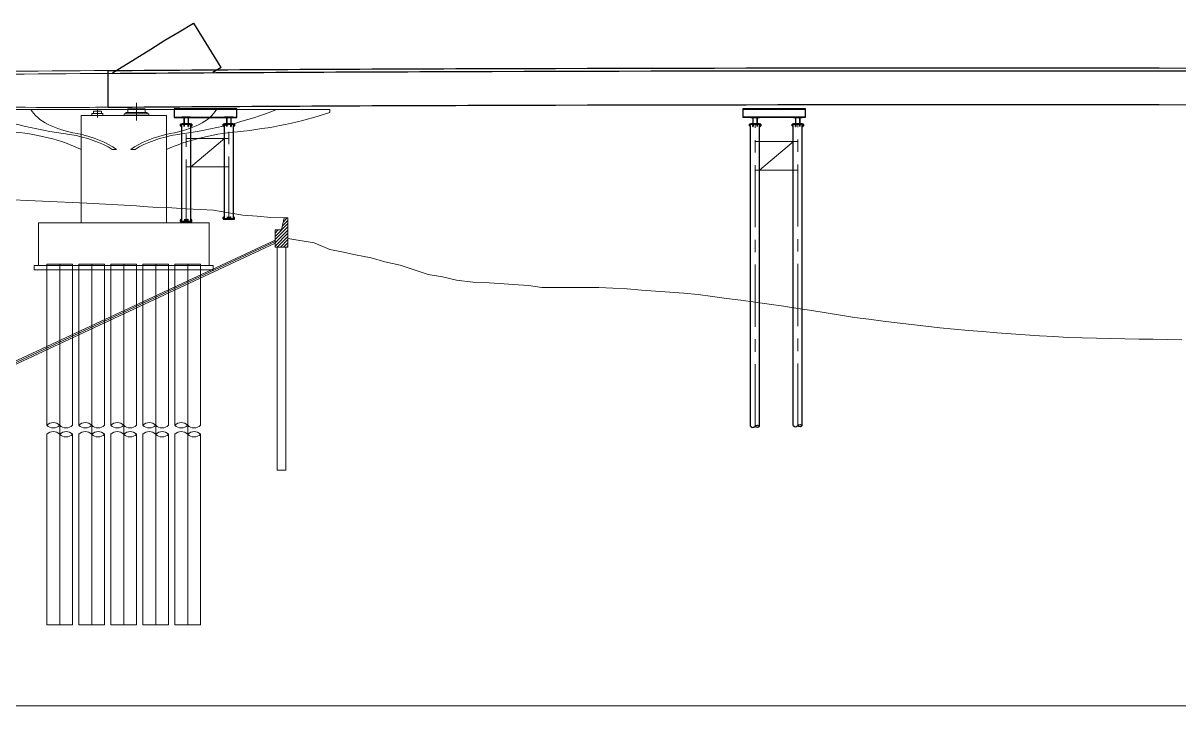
# Model space of a CAD drawing. Extents: x 1767995 to 4174245, y 542814 to 862564.
# Drawn here: x 2836701 to 2917973, y 702689 to 750709 of the extents above; entities that cross this region are included whole.
import ezdxf

# ---------------------------------------------------------------- set-up
doc = ezdxf.new("R2010")
doc.units = 0
doc.header["$LTSCALE"] = 3500
doc.linetypes.add('CENTER', pattern=[2, 1.25, -0.25, 0.25, -0.25])
for name, color, linetype, lineweight in [('1粗实线', 1, 'Continuous', 30), ('3中心线', 6, 'CENTER', 18), ('5文本', 7, 'Continuous', 15), ('6标注线', 7, 'Continuous', 13), ('文字', 7, 'Continuous', 15), ('桥 构造粗实', 1, 'Continuous', 30), ('细实线', 7, 'Continuous', 15)]:
    doc.layers.add(name, color=color, linetype=linetype, lineweight=lineweight)
doc.layers.add('M_Prof', color=2, linetype='Continuous')

# ---------------------------------------------------------------- blocks, each defined once
blk = doc.blocks.new('gdfgdfg')
at = {"layer": '细实线'}
h = blk.add_hatch(dxfattribs=at)
h.set_pattern_fill('ANSI31', color=256, scale=50, style=0)
h.set_pattern_definition([(45, (182922.5, 28418.14), (-112.253, 112.253), [])])
h.paths.add_polyline_path([(182922, 29668), (182672, 29668), (182473, 28818), (182022, 28818), (182022, 27998), (182922, 28418)])
h.paths.add_polyline_path([(182922, 28418), (182022, 27998), (182022, 27618), (182922, 27618)])
for p, q in [((172281, 37760), (172281, 36526)), ((156881, 37288), (185882, 37288)), ((168882, 36867), (168381, 36867)), ((168381, 34479), (168381, 36867)), ((174382, 36867), (168882, 36867)), ((169131, 36867), (169131, 36867)), ((169918, 37012), (169145, 37012)), ((169918, 37012), (169145, 37012)), ((169918, 37012), (169145, 37012)), ((169918, 37012), (169145, 37012)), ((169145, 37012), (169145, 36867)), ((169918, 36867), (169145, 36867)), ((169250, 37012), (169250, 37173)), ((169250, 37012), (169250, 37173)), ((169250, 37012), (169250, 37173)), ((169250, 37012), (169250, 37173)), ((169250, 37012), (169250, 37173)), ((169250, 37012), (169250, 37173)), ((169813, 37173), (169250, 37173)), ((169532, 37333), (169532, 36723)), ((169813, 37012), (169813, 37173)), ((169813, 37012), (169813, 37173)), ((169813, 37012), (169813, 37173)), ((169813, 37012), (169813, 37173)), ((169813, 37012), (169813, 37173)), ((169813, 37012), (169813, 37173)), ((169813, 37012), (169813, 37173)), ((169813, 37012), (169813, 37173)), ((169918, 36867), (169918, 37012)), ((169918, 36867), (169918, 37012)), ((169918, 36867), (169918, 37012)), ((169918, 36867), (169918, 37012)), ((173157, 36979), (171407, 36979)), ((171407, 36867), (171407, 36979)), ((173157, 36979), (171407, 36979)), ((171407, 36867), (171407, 36979)), ((173157, 36979), (171407, 36979)), ((171407, 36867), (171407, 36979)), ((173157, 36979), (171407, 36979)), ((171407, 36867), (171407, 36979)), ((173032, 37070), (171531, 37070)), ((171531, 36979), (171531, 37070)), ((173032, 37070), (171531, 37070)), ((171531, 36979), (171531, 37070)), ((173032, 37070), (171531, 37070)), ((171531, 36979), (171531, 37070)), ((173032, 37070), (171531, 37070)), ((171531, 36979), (171531, 37070)), ((173032, 36979), (171531, 36979)), ((173032, 36979), (171531, 36979)), ((173032, 36979), (171531, 36979)), ((173032, 36979), (171531, 36979)), ((171677, 37070), (171677, 37336)), ((171677, 37070), (171677, 37336)), ((171677, 37070), (171677, 37336)), ((171677, 37070), (171677, 37336)), ((171677, 37070), (171677, 37336)), ((171677, 37070), (171677, 37336)), ((172886, 37336), (171677, 37336)), ((172281, 37287), (172281, 36867)), ((172886, 37070), (172886, 37336)), ((172886, 37070), (172886, 37336)), ((172886, 37070), (172886, 37336)), ((172886, 37070), (172886, 37336)), ((172886, 37070), (172886, 37336)), ((172886, 37070), (172886, 37336)), ((172886, 37070), (172886, 37336)), ((172886, 37070), (172886, 37336)), ((173032, 36979), (173032, 37070)), ((173032, 36979), (173032, 37070)), ((173032, 36979), (173032, 37070)), ((173032, 36979), (173032, 37070)), ((173157, 36867), (173157, 36979)), ((173157, 36867), (173157, 36979)), ((173157, 36867), (173157, 36979)), ((173157, 36867), (173157, 36979)), ((174382, 36867), (174382, 34479)), ((185882, 37288), (185882, 37088)), ((168381, 29318), (168381, 34479)), ((170882, 34479), (170582, 34479)), ((171882, 34479), (172182, 34479)), ((174382, 29318), (174382, 34479)), ((158782, 31153), (168782, 30708)), ((168782, 30708), (172281, 30513)), ((172281, 30505), (172746, 30477)), ((172746, 30477), (173763, 30403)), ((173763, 30403), (174769, 30381)), ((174769, 30381), (175754, 30306)), ((175754, 30306), (176782, 30263)), ((176782, 30263), (177705, 30211)), ((177705, 30211), (178781, 30016)), ((177381, 29318), (165381, 29318)), ((165381, 26318), (165381, 29318)), ((174631, 29318), (168131, 29318)), ((174631, 29318), (168131, 29318)), ((177381, 26318), (177381, 29318)), ((177381, 26318), (177381, 29318)), ((178781, 30016), (179771, 29869)), ((179771, 29869), (180766, 29794)), ((180766, 29794), (181732, 29707)), ((181732, 29707), (182922, 29668)), ((182473, 28818), (182672, 29668)), ((182922, 29668), (182672, 29668)), ((182922, 29668), (182922, 27618)), ((182922, 29668), (182922, 28218)), ((182022, 27618), (182022, 28818)), ((182022, 28818), (182473, 28818)), ((182022, 28109), (149353, 12875)), ((182022, 27888), (149438, 12694)), ((182022, 27998), (150302, 13207)), ((182922, 28218), (184782, 27918)), ((184782, 27918), (185870, 27451)), ((182922, 27618), (182022, 27618)), ((182172, 27618), (182172, 11918)), ((182772, 27618), (182772, 11918)), ((185870, 27451), (186718, 27289)), ((186718, 27289), (187689, 27069)), ((187689, 27069), (188781, 26865)), ((188781, 26865), (189749, 26574)), ((177681, 26318), (165081, 26318)), ((165081, 26018), (165081, 26318)), ((177681, 26018), (165081, 26018)), ((165981, 26418), (167781, 26418)), ((165981, 26018), (165981, 26418)), ((165981, 26418), (167781, 26418)), ((165981, 26018), (165981, 26418)), ((177681, 26318), (165981, 26318)), ((177681, 26018), (165981, 26018)), ((165981, 26018), (165981, 15086)), ((165981, 26018), (165981, 15086)), ((166881, 1055), (166881, 26418)), ((167781, 26018), (167781, 26418)), ((167781, 26018), (167781, 26418)), ((167781, 26018), (167781, 15086)), ((167781, 26018), (167781, 15086)), ((168231, 26418), (170031, 26418)), ((168231, 26018), (168231, 26418)), ((168231, 26418), (170031, 26418)), ((168231, 26018), (168231, 26418)), ((168231, 26018), (168231, 15086)), ((168231, 26018), (168231, 15086)), ((169131, 1055), (169131, 26418)), ((170031, 26018), (170031, 26418)), ((170031, 26018), (170031, 26418)), ((170031, 26018), (170031, 15086)), ((170031, 26018), (170031, 15086)), ((170481, 26418), (172281, 26418)), ((170481, 26018), (170481, 26418)), ((170481, 26418), (172281, 26418)), ((170481, 26018), (170481, 26418)), ((170481, 26018), (170481, 15086)), ((170481, 26018), (170481, 15086)), ((171381, 1055), (171381, 26418)), ((172281, 26018), (172281, 26418)), ((172281, 26018), (172281, 26418)), ((172281, 26018), (172281, 15086)), ((172281, 26018), (172281, 15086)), ((172731, 26418), (174531, 26418)), ((172731, 26018), (172731, 26418)), ((172731, 26418), (174531, 26418)), ((172731, 26018), (172731, 26418)), ((172731, 26018), (172731, 15086)), ((172731, 26018), (172731, 15086)), ((173631, 1055), (173631, 26418)), ((174531, 26018), (174531, 26418)), ((174531, 26018), (174531, 26418)), ((174531, 26018), (174531, 15086)), ((174531, 26018), (174531, 15086)), ((174981, 26418), (176781, 26418)), ((174981, 26018), (174981, 26418)), ((174981, 26418), (176781, 26418)), ((174981, 26018), (174981, 26418)), ((174981, 26018), (174981, 15086)), ((174981, 26018), (174981, 15086)), ((175881, 1055), (175881, 26418)), ((176781, 26018), (176781, 26418)), ((176781, 26018), (176781, 26418)), ((176781, 26018), (176781, 15086)), ((176781, 26018), (176781, 15086)), ((177681, 26318), (177681, 26018)), ((177681, 26318), (177681, 26018)), ((189749, 26574), (190828, 26353)), ((190828, 26353), (191732, 26029)), ((191732, 26029), (192790, 25688)), ((192790, 25688), (193797, 25518)), ((193797, 25518), (194782, 25279)), ((194782, 25279), (195922, 25145)), ((195922, 25145), (196697, 25133)), ((196697, 25133), (197814, 25065)), ((197814, 25065), (198781, 24977)), ((198781, 24977), (199841, 24913)), ((199841, 24913), (200782, 24762)), ((200782, 24762), (201782, 24764)), ((201782, 24764), (202782, 24765)), ((202782, 24765), (203782, 24767)), ((203782, 24767), (204782, 24766)), ((204782, 24766), (205782, 24734)), ((205782, 24734), (206782, 24667)), ((206782, 24667), (207782, 24595)), ((207782, 24595), (208782, 24522)), ((208782, 24522), (209782, 24449)), ((209782, 24449), (210782, 24371)), ((210782, 24371), (211782, 24272)), ((211782, 24272), (212782, 24140)), ((212782, 24140), (213782, 24009)), ((213782, 24009), (214782, 23877)), ((214782, 23877), (215782, 23745)), ((215782, 23745), (216782, 23602)), ((216782, 23602), (217782, 23450)), ((217782, 23450), (218782, 23297)), ((218782, 23297), (219782, 23144)), ((219782, 23144), (220782, 22990)), ((220782, 22990), (221782, 22826)), ((221782, 22826), (222782, 22660)), ((222782, 22660), (223782, 22535)), ((223782, 22535), (224782, 22410)), ((224782, 22410), (225782, 22284)), ((225782, 22284), (226782, 22159)), ((226782, 22159), (227782, 22044)), ((227782, 22044), (228782, 21941)), ((228782, 21941), (229782, 21850)), ((229782, 21850), (230782, 21758)), ((230782, 21758), (231782, 21667)), ((231782, 21667), (232782, 21583)), ((232782, 21583), (233782, 21505)), ((233782, 21505), (234782, 21444)), ((234782, 21444), (235782, 21383)), ((235782, 21383), (236782, 21323)), ((236782, 21323), (237782, 21264)), ((237782, 21264), (238782, 21229)), ((238782, 21229), (239782, 21199)), ((239782, 21199), (240782, 21181)), ((240782, 21181), (241782, 21163)), ((241782, 21163), (242782, 21145)), ((242782, 21145), (243782, 21127)), ((243782, 21127), (244782, 21108)), ((244782, 21108), (245782, 21097)), ((165981, 14453), (165981, 1055)), ((165981, 14453), (165981, 1055)), ((167781, 14453), (167781, 1055)), ((167781, 14453), (167781, 1055)), ((168231, 14453), (168231, 1055)), ((168231, 14453), (168231, 1055)), ((170031, 14453), (170031, 1055)), ((170031, 14453), (170031, 1055)), ((170481, 14453), (170481, 1055)), ((170481, 14453), (170481, 1055)), ((172281, 14453), (172281, 1055)), ((172281, 14453), (172281, 1055)), ((172731, 14453), (172731, 1055)), ((172731, 14453), (172731, 1055)), ((174531, 14453), (174531, 1055)), ((174531, 14453), (174531, 1055)), ((174981, 14453), (174981, 1055)), ((174981, 14453), (174981, 1055)), ((176781, 14453), (176781, 1055)), ((176781, 14453), (176781, 1055)), ((182172, 11918), (182772, 11918)), ((165981, 1055), (167781, 1055)), ((165981, 1055), (167781, 1055)), ((168231, 1055), (170031, 1055)), ((168231, 1055), (170031, 1055)), ((170481, 1055), (172281, 1055)), ((170481, 1055), (172281, 1055)), ((172731, 1055), (174531, 1055)), ((172731, 1055), (174531, 1055)), ((174981, 1055), (176781, 1055)), ((174981, 1055), (176781, 1055))]:
    blk.add_line(p, q, dxfattribs=at)
for centre, radius, start, end in [((216121, -6244204), 6284404, 90.4179296, 90.5614959), ((216121, -6244404), 6284404, 90.4179296, 90.5614959), ((163487, -217409), 254857, 89.25943, 92.01301), ((216121, -6245184), 6282804, 90.418036, 90.4499551), ((166431, 14636), 636, 45, 135), ((166431, 15536), 636, 225, 315), ((166431, 14003), 636, 45, 135), ((167331, 15536), 636, 225, 315), ((167331, 14003), 636, 45, 135), ((168681, 14636), 636, 45, 135), ((168681, 15536), 636, 225, 315), ((168681, 14003), 636, 45, 135), ((169581, 15536), 636, 225, 315), ((169581, 14003), 636, 45, 135), ((170931, 14636), 636, 45, 135), ((170931, 15536), 636, 225, 315), ((170931, 14003), 636, 45, 135), ((171831, 15536), 636, 225, 315), ((171831, 14003), 636, 45, 135), ((173181, 14636), 636, 45, 135), ((173181, 15536), 636, 225, 315), ((173181, 14003), 636, 45, 135), ((174081, 15536), 636, 225, 315), ((174081, 14003), 636, 45, 135), ((175431, 14636), 636, 45, 135), ((175431, 15536), 636, 225, 315), ((175431, 14003), 636, 45, 135), ((176331, 15536), 636, 225, 315), ((176331, 14003), 636, 45, 135), ((167331, 14903), 636, 225, 315), ((169581, 14903), 636, 225, 315), ((171831, 14903), 636, 225, 315), ((174081, 14903), 636, 225, 315), ((176331, 14903), 636, 225, 315)]:
    blk.add_arc(centre, radius, start, end, dxfattribs=at)
for centre, major_axis, start_param, end_param in [((172338, 44583), (-18704, 0), 0.894752, 1.315009), ((169728, 38021), (-5100, 0), 0.29169, 1.247114), ((173035, 38021), (5100, 0), -1.247114, -0.29169), ((170425, 44583), (-18704, 0), 1.826584, 2.246841), ((176018, 44316), (-17500, 0), 1.764221, 2.169593), ((162056, 31278), (-9000, 0), 3.932954, 4.564529), ((165524, 32494), (-6429, 0), 3.807089, 4.382643), ((165823, 32778), (-6096, 0), 3.733766, 4.328587), ((176940, 32778), (-6096, 0), -1.186994, -0.592173), ((177239, 32494), (6429, 0), 1.900542, 2.476096), ((181408, 30578), (-10500, 0), -1.376596, -0.837702)]:
    blk.add_ellipse(centre, major_axis=major_axis, ratio=0.5, start_param=start_param, end_param=end_param, dxfattribs=at)
blk = doc.blocks.new('trret')
at = {"layer": '1粗实线'}
for p, q in [((3591816, 934986), (3591816, 941829)), ((3592446, 934986), (3592446, 941829)), ((3594816, 935186), (3594816, 941829)), ((3595446, 935186), (3595446, 941829)), ((3631816, 920589), (3631816, 941829)), ((3632446, 920589), (3632446, 941829)), ((3634816, 920637), (3634816, 941829)), ((3635446, 920637), (3635446, 941829))]:
    blk.add_line(p, q, dxfattribs=at)
for points in [[(3591275, 942319), (3595686, 942319), (3595686, 942907), (3591275, 942907)], [(3631275, 942333), (3635686, 942333), (3635686, 942921), (3631275, 942921)], [(3591816, 941679), (3591781, 941679), (3591731, 941729), (3591731, 941829), (3591731, 941729), (3591781, 941679)], [(3591731, 941829), (3592531, 941829)], [(3591987, 941829), (3591987, 941679), (3591975, 941679), (3591975, 941829), (3591975, 941679), (3591987, 941679)], [(3592287, 941829), (3592287, 941679), (3592275, 941679), (3592275, 941829), (3592275, 941679), (3592287, 941679)], [(3592481, 941679), (3592446, 941679)], [(3592531, 941729), (3592481, 941679), (3592531, 941729), (3592531, 941829)], [(3594816, 941679), (3594781, 941679), (3594731, 941729), (3594731, 941829), (3594731, 941729), (3594781, 941679)], [(3594731, 941829), (3595531, 941829)], [(3594987, 941829), (3594987, 941679), (3594975, 941679), (3594975, 941829), (3594975, 941679), (3594987, 941679)], [(3595287, 941829), (3595287, 941679), (3595275, 941679), (3595275, 941829), (3595275, 941679), (3595287, 941679)], [(3595481, 941679), (3595446, 941679)], [(3595531, 941729), (3595481, 941679), (3595531, 941729), (3595531, 941829)], [(3631816, 941679), (3631781, 941679), (3631731, 941729), (3631731, 941829), (3631731, 941729), (3631781, 941679)], [(3631731, 941829), (3632531, 941829)], [(3631987, 941829), (3631987, 941679), (3631975, 941679), (3631975, 941829), (3631975, 941679), (3631987, 941679)], [(3632287, 941829), (3632287, 941679), (3632275, 941679), (3632275, 941829), (3632275, 941679), (3632287, 941679)], [(3632481, 941679), (3632446, 941679)], [(3632531, 941729), (3632481, 941679), (3632531, 941729), (3632531, 941829)], [(3634816, 941679), (3634781, 941679), (3634731, 941729), (3634731, 941829), (3634731, 941729), (3634781, 941679)], [(3634731, 941829), (3635531, 941829)], [(3634987, 941829), (3634987, 941679), (3634975, 941679), (3634975, 941829), (3634975, 941679), (3634987, 941679)], [(3635287, 941829), (3635287, 941679), (3635275, 941679), (3635275, 941829), (3635275, 941679), (3635287, 941679)], [(3635481, 941679), (3635446, 941679)], [(3635531, 941729), (3635481, 941679), (3635531, 941729), (3635531, 941829)], [(3592022, 935006), (3592039, 935006), (3592039, 935151), (3592022, 935151)], [(3592243, 935006), (3592225, 935006), (3592225, 935151), (3592243, 935151)], [(3595022, 935186), (3595039, 935186), (3595039, 935331), (3595022, 935331)], [(3595243, 935186), (3595225, 935186), (3595225, 935331), (3595243, 935331)]]:
    blk.add_lwpolyline(points, close=True, dxfattribs=at)
for points in [[(3591731, 941845), (3591731, 941829), (3591731, 941845), (3592531, 941845), (3592531, 941829), (3592531, 941845)], [(3594731, 941845), (3594731, 941829), (3594731, 941845), (3595531, 941845), (3595531, 941829), (3595531, 941845)], [(3631731, 941845), (3631731, 941829), (3631731, 941845), (3632531, 941845), (3632531, 941829), (3632531, 941845)], [(3634731, 941845), (3634731, 941829), (3634731, 941845), (3635531, 941845), (3635531, 941829), (3635531, 941845)], [(3592534, 935006), (3591732, 935006), (3591732, 934976), (3592534, 934976), (3592534, 935006), (3592534, 935078), (3592488, 935151), (3592442, 935151)], [(3591732, 935006), (3591732, 935078), (3591778, 935151), (3591824, 935151)], [(3595534, 935186), (3594732, 935186), (3594732, 935157), (3595534, 935157), (3595534, 935186), (3595534, 935259), (3595488, 935331), (3595442, 935331)], [(3594732, 935186), (3594732, 935259), (3594778, 935331), (3594824, 935331)]]:
    blk.add_lwpolyline(points, dxfattribs=at)
at = {"layer": '3中心线'}
for p, q in [((3592131, 934986), (3592131, 941829)), ((3595131, 935186), (3595131, 941829)), ((3632131, 920589), (3632131, 941829)), ((3635131, 920637), (3635131, 941829)), ((3592131, 940829), (3595131, 940829)), ((3592451, 938829), (3594828, 940829)), ((3632131, 940615), (3635131, 940615)), ((3632451, 938615), (3634828, 940615)), ((3592131, 938829), (3595131, 938829)), ((3632131, 938615), (3635131, 938615))]:
    blk.add_line(p, q, dxfattribs=at)
at = {"layer": 'M_Prof'}
for p, q in [((3591275, 942887), (3595686, 942887)), ((3631275, 942901), (3635686, 942901)), ((3591275, 942339), (3595686, 942339)), ((3631275, 942353), (3635686, 942353))]:
    blk.add_line(p, q, dxfattribs=at)
for points in [[(3591831, 941845), (3592131, 941845), (3592131, 941863), (3592000, 941863, -0.414214), (3591987, 941876), (3591987, 942302, -0.414214), (3592000, 942315), (3592131, 942315), (3592131, 942333), (3591831, 942333), (3591831, 942315), (3591963, 942315, -0.414214), (3591976, 942302), (3591976, 941876, -0.414214), (3591963, 941863), (3591831, 941863)], [(3592131, 941845), (3592431, 941845), (3592431, 941863), (3592300, 941863, -0.414214), (3592287, 941876), (3592287, 942302, -0.414214), (3592300, 942315), (3592431, 942315), (3592431, 942333), (3592131, 942333), (3592131, 942315), (3592263, 942315, -0.414214), (3592276, 942302), (3592276, 941876, -0.414214), (3592263, 941863), (3592131, 941863)], [(3594831, 941845), (3595131, 941845), (3595131, 941863), (3595000, 941863, -0.414214), (3594987, 941876), (3594987, 942302, -0.414214), (3595000, 942315), (3595131, 942315), (3595131, 942333), (3594831, 942333), (3594831, 942315), (3594963, 942315, -0.414214), (3594976, 942302), (3594976, 941876, -0.414214), (3594963, 941863), (3594831, 941863)], [(3595131, 941845), (3595431, 941845), (3595431, 941863), (3595300, 941863, -0.414214), (3595287, 941876), (3595287, 942302, -0.414214), (3595300, 942315), (3595431, 942315), (3595431, 942333), (3595131, 942333), (3595131, 942315), (3595263, 942315, -0.414214), (3595276, 942302), (3595276, 941876, -0.414214), (3595263, 941863), (3595131, 941863)], [(3631831, 941845), (3632131, 941845), (3632131, 941863), (3632000, 941863, -0.414214), (3631987, 941876), (3631987, 942302, -0.414214), (3632000, 942315), (3632131, 942315), (3632131, 942333), (3631831, 942333), (3631831, 942315), (3631963, 942315, -0.414214), (3631976, 942302), (3631976, 941876, -0.414214), (3631963, 941863), (3631831, 941863)], [(3632131, 941845), (3632431, 941845), (3632431, 941863), (3632300, 941863, -0.414214), (3632287, 941876), (3632287, 942302, -0.414214), (3632300, 942315), (3632431, 942315), (3632431, 942333), (3632131, 942333), (3632131, 942315), (3632263, 942315, -0.414214), (3632276, 942302), (3632276, 941876, -0.414214), (3632263, 941863), (3632131, 941863)], [(3634831, 941845), (3635131, 941845), (3635131, 941863), (3635000, 941863, -0.414214), (3634987, 941876), (3634987, 942302, -0.414214), (3635000, 942315), (3635131, 942315), (3635131, 942333), (3634831, 942333), (3634831, 942315), (3634963, 942315, -0.414214), (3634976, 942302), (3634976, 941876, -0.414214), (3634963, 941863), (3634831, 941863)], [(3635131, 941845), (3635431, 941845), (3635431, 941863), (3635300, 941863, -0.414214), (3635287, 941876), (3635287, 942302, -0.414214), (3635300, 942315), (3635431, 942315), (3635431, 942333), (3635131, 942333), (3635131, 942315), (3635263, 942315, -0.414214), (3635276, 942302), (3635276, 941876, -0.414214), (3635263, 941863), (3635131, 941863)]]:
    blk.add_lwpolyline(points, format="xyb", close=True, dxfattribs=at)
for points in [[(3631816, 920589), (3631974, 920510), (3632131, 920589), (3632289, 920667), (3632446, 920589)], [(3632446, 920589), (3632289, 920510), (3632131, 920589)], [(3634816, 920637), (3634974, 920559), (3635131, 920637), (3635289, 920716), (3635446, 920637)], [(3635446, 920637), (3635289, 920559), (3635131, 920637)]]:
    blk.add_spline(points, degree=3, dxfattribs=at)

msp = doc.modelspace()

# ---------------------------------------------------------------- linework, layer by layer
at = {"layer": '1粗实线'}
msp.add_line((2842672.8, 744794.6), (2842672.8, 747374.6), dxfattribs=at)
for points in [[(2848710, 750708.5), (2848672.8, 750686.3), (2847672.8, 750083.4), (2846672.8, 749474.2), (2845672.8, 748858.7), (2843793.8, 747684.8)], [(2843793.8, 747684.8), (2843672.8, 747608.8), (2842992.1, 747176.9)], [(2850624.2, 747585.8), (2850043.3, 747224)]]:
    msp.add_lwpolyline(points, dxfattribs=at)
for points in [[(2842672.8, 747374.6, -0.0010736), (2869659.2, 747513.5), (2869673.9, 747513.5, -0.0032499), (3012668.1, 747013.1), (3012698.5, 747012.8, -0.0014157), (3046672.8, 746576.8, -0.0014134)], [(2842672.8, 747174.6, -0.0010736), (2869659.2, 747313.5), (2869673.9, 747313.5, -0.0032499), (3012668.1, 746813.1), (3012698.5, 746812.8, -0.0013324), (3044672.8, 746407.8, -0.0013324)], [(2842672.8, 744794.6, -0.0010736), (2869659.2, 744933.5), (2869673.9, 744933.5, -0.0032499), (3012668.1, 744433.1), (3012698.5, 744432.8, -0.0014157), (3046672.8, 743996.8)]]:
    msp.add_lwpolyline(points, format="xyb", dxfattribs=at)
at = {"layer": '5文本'}
msp.add_line((2730495, 702689.2, -0.3), (3211745, 702689.2, -0.3), dxfattribs=at)
at = {"layer": '桥 构造粗实'}
msp.add_line((2850624.1, 747585.9), (2848710, 750708.5), dxfattribs=at)

# ---------------------------------------------------------------- block references
at = {"layer": '6标注线'}
msp.add_blockref('trret', (-743958.3, -198238.7), dxfattribs=at)
at = {"layer": '文字'}
msp.add_blockref('gdfgdfg', (2672391.3, 707341.9), dxfattribs=at)

doc.saveas('drawing.dxf')
